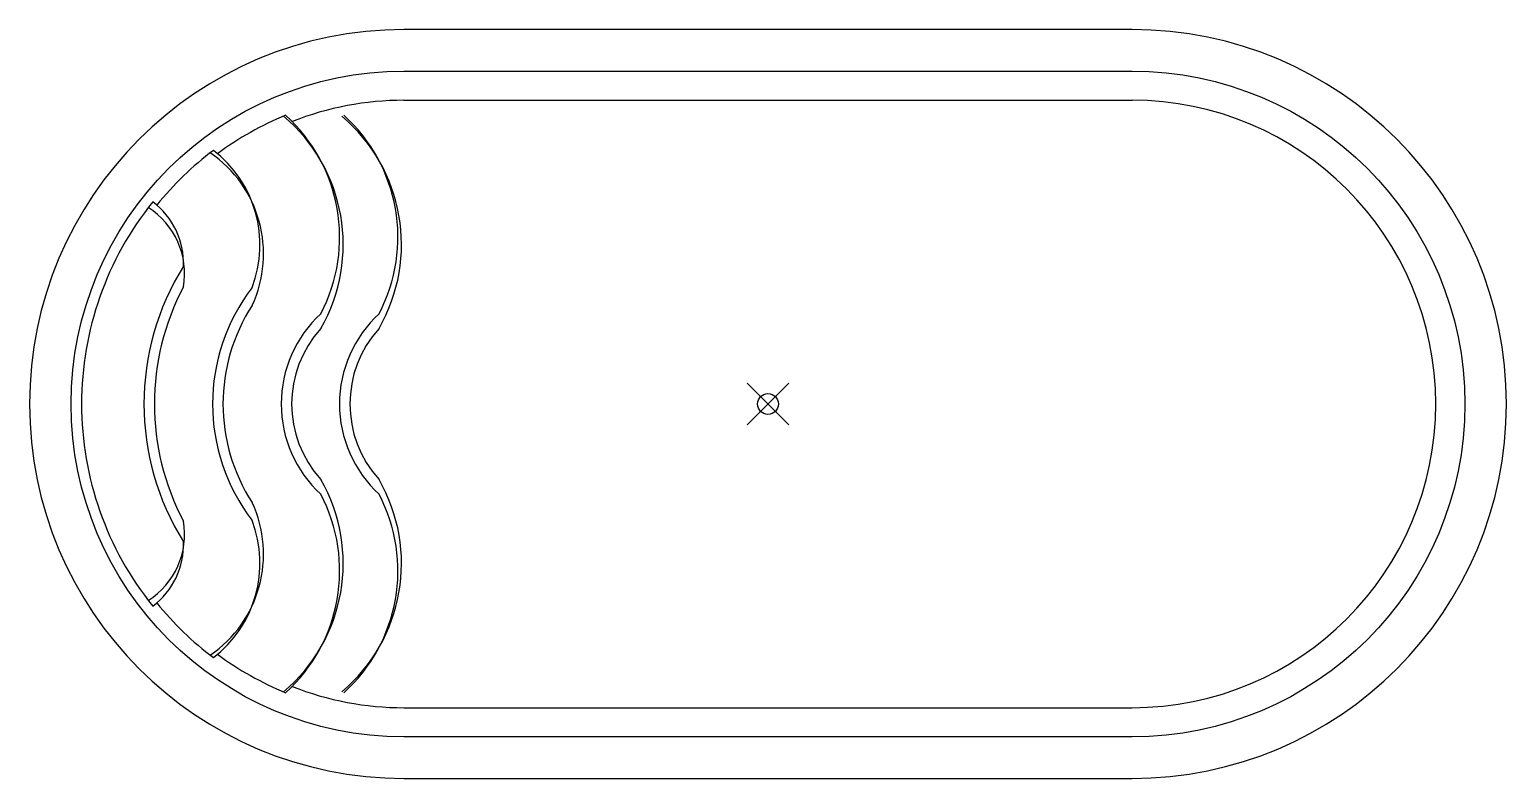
# Model space of a CAD drawing. Extents: x -1208.92 to -1201.82, y 410.28 to 413.88.
import ezdxf

# ---------------------------------------------------------------- set-up
doc = ezdxf.new("R2010")
doc.units = 0
doc.header["$LTSCALE"] = 10
doc.header["$MEASUREMENT"] = 0
doc.header["$PDMODE"] = 35
doc.header["$PDSIZE"] = 0.1
doc.layers.get('0').update_dxf_attribs({"linetype": 'CONTINUOUS'})
doc.layers.add('Piscinas_Fibratec', color=4, linetype='CONTINUOUS')

msp = doc.modelspace()

# ---------------------------------------------------------------- linework, layer by layer
msp.add_point((-1205.3699, 412.0777))
at = {"layer": 'Piscinas_Fibratec', "color": 1}
for p, q in [((-1207.1199, 413.5377), (-1203.6199, 413.5377)), ((-1207.1199, 410.6177), (-1203.6199, 410.6177))]:
    msp.add_line(p, q, dxfattribs=at)
at = {"layer": 'Piscinas_Fibratec'}
msp.add_lwpolyline([(-1207.1199, 410.2777), (-1203.6199, 410.2777, 1), (-1203.6199, 413.8777), (-1207.1199, 413.8777, 1)], format="xyb", close=True, dxfattribs=at)
at = {"layer": 'Piscinas_Fibratec', "color": 2}
msp.add_lwpolyline([(-1207.1199, 410.4777, -1), (-1207.1199, 413.6777), (-1203.6199, 413.6777, -1), (-1203.6199, 410.4777)], format="xyb", close=True, dxfattribs=at)
at = {"layer": 'Piscinas_Fibratec', "color": 1}
for centre, radius, start, end in [((-1207.1199, 412.0777), 1.46, 90, 111.59006), ((-1203.6199, 412.0777), 1.46, 270, 90), ((-1207.1199, 412.0777), 1.5, 112.28888, 126.67116), ((-1208.2199, 412.844), 0.808, 330.03247, 49.83132), ((-1208.2199, 412.8795), 0.7909, 332.25899, 47.81787), ((-1207.9399, 412.844), 0.808, 330.03247, 49.83132), ((-1207.9399, 412.8795), 0.7909, 332.25899, 47.81787), ((-1207.1199, 412.0777), 1.525, 126.91401, 141.16234), ((-1208.3849, 412.8426), 0.5729, 339.03012, 52.46558), ((-1208.3849, 412.7993), 0.5898, 335.09841, 55.51285), ((-1207.1199, 412.0777), 1.55, 141.16122, 180), ((-1208.5499, 412.7039), 0.3755, 350.22366, 57.73698), ((-1208.5499, 412.7539), 0.3703, 357.87138, 53.0274), ((-1207.1199, 412.0777), 1.25, 147.9948, 212.0052), ((-1207.1199, 412.0777), 1.2, 152.04711, 207.95289), ((-1207.1199, 412.0777), 0.92, 142.51176, 217.48824), ((-1207.1199, 412.0777), 0.87, 147.04315, 212.95685), ((-1207.1199, 412.0777), 0.59, 132.68491, 227.31509), ((-1206.8399, 412.0777), 0.59, 132.68491, 227.31509), ((-1207.1199, 412.0777), 0.54, 137.79455, 222.20545), ((-1206.8399, 412.0777), 0.54, 137.79455, 222.20545), ((-1207.1199, 412.0777), 1.55, 180, 218.83878), ((-1208.2199, 411.3113), 0.808, 310.16868, 29.96753), ((-1207.9399, 411.3113), 0.808, 310.16868, 29.96753), ((-1208.3849, 411.356), 0.5898, 304.48715, 24.90159), ((-1208.2199, 411.2758), 0.7909, 312.18213, 27.74101), ((-1207.9399, 411.2758), 0.7909, 312.18213, 27.74101), ((-1208.3849, 411.3127), 0.5729, 307.53442, 20.96988), ((-1208.5499, 411.4514), 0.3755, 302.26302, 9.77634), ((-1208.5499, 411.4014), 0.3703, 306.9726, 2.12862), ((-1207.1199, 412.0777), 1.525, 218.83766, 233.08599), ((-1207.1199, 412.0777), 1.5, 233.32884, 247.71112), ((-1207.1199, 412.0777), 1.46, 248.40994, 270)]:
    msp.add_arc(centre, radius, start, end, dxfattribs=at)

doc.saveas('drawing.dxf')
